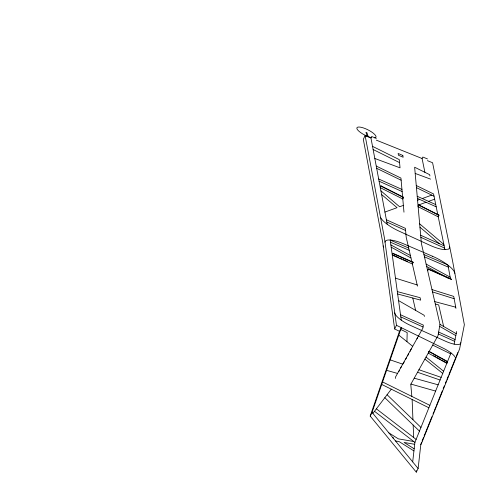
<?xml version="1.0" encoding="UTF-8"?>
<svg xmlns="http://www.w3.org/2000/svg" width="497" height="497" viewBox="0 0 497 497"><rect width="100%" height="100%" fill="white"/><g stroke="black" fill="none" stroke-linecap="round" stroke-linejoin="round"><path stroke-width="0.75" d="M406.95 341.681L407.18 332.599L400.712 329.43M412.69 461.887L414.914 442.398L450.996 352.951M370.203 416.082L372.029 412.429L401.321 327.685L399.501 331.337L370.203 416.082L416.293 472.15L416.461 470.653M416.293 472.15L418.12 468.497L420.723 445.306L459.613 348.9L464.36 324.74L452.562 260.888L432.576 162.73L427.395 160.649M429.917 175.95L429.656 174.671L414.641 167.228L421.413 243.611L439.988 324.373L438.025 335.599L410.777 384.33L411.845 396.426M454.146 344.141L456.631 331.511M383.199 245.872L383.361 247.028M385.02 242.219L385.181 241.486A21.613 6.212 26.5 0 1 389.474 239.976L391.332 240.119A21.613 6.212 26.5 0 1 403.527 243.791L432.576 256.284M447.66 361.574L447.542 361.866L428.973 351.627L428.246 353.087L446.815 363.326L447.66 361.574L429.122 351.354L428.395 352.814M420.636 444.66L421.506 442.51M422.083 441.081L423.525 437.497M424.103 436.062L431.912 416.716M433.067 413.852L433.931 411.702M434.508 410.267L435.956 406.689M436.534 405.254L442.318 390.928M443.181 388.778L444.337 385.908M445.492 383.044L446.362 380.895M446.94 379.459L448.387 375.881M448.965 374.446L455.836 357.411M456.395 356.026L457.793 352.553M387.225 224.277L370.948 137.98L365.121 135.638L363.301 139.29L382.678 242.064L394.643 328.958L399.501 331.337M370.948 137.98L371.681 136.513L376.335 138.383M380.248 187.307L380.982 185.847L403.502 197.191L402.806 199.005L380.323 187.68L380.982 185.847M424.898 172.31L422.083 158.512L422.817 157.052L427.476 158.928M403.502 197.191L402.775 198.651L403.974 212.176M392.99 253.296L392.313 255.123L412.355 263.982L413.082 262.522L412.995 262.143L392.99 253.296L392.263 254.756L398.47 257.502M418.114 206.373L418.841 204.913L438.901 215.021L438.248 216.86L418.145 206.733L418.841 204.913M412.995 262.143L412.268 263.603L417.443 286.123M438.901 215.021L438.168 216.481L444.927 249.656M394.643 328.958L396.463 325.305L384.498 238.411L365.121 135.638M427.569 270.368L428.296 268.908L451.543 279.184L451.611 279.556L428.383 269.287L428.296 268.908M427.656 270.753L428.383 269.287M400.706 367.91L401.309 366.693M410.068 351.36L411.28 348.925M416.933 338.886L417.542 337.668M398.737 371.694L399.489 370.346M403.117 363.854L404.229 361.872M405.701 359.232L406.44 357.915M407.546 355.933L408.658 353.951M418.12 468.497L372.893 413.405L391.307 389.176M384.92 212.076L397.06 207.678L381.609 194.526M403.371 205.391L399.607 206.758L380.919 190.842M417.567 200.248L419.766 199.452M422.27 198.545L431.756 195.11M418.008 205.193L426.066 202.273M428.569 201.366L434.645 199.167M393.034 437.944L393.382 438L392.767 437.615M413.777 441.516L398.389 438.863L388.89 432.893M395.506 440.951L399.054 441.572L413.92 450.922M414.666 444.299L404.086 442.448L414.163 448.785M397.339 291.621L420.108 297.691L420.667 300.126L397.668 293.994M434.751 301.598L455.718 307.189M435.31 304.034L438.689 304.934L443.641 326.473M438.143 384.821L414.218 378.18M386.579 370.327L397.538 373.44M410.92 384.075L435.614 391.089M395.488 278.158L417.176 284.949M431.986 289.589L453.724 296.392L455.942 308.395M432.527 291.932L454.152 298.703M390.195 359.859L402.725 364.164M418.934 369.737L441.15 377.366M417.523 372.265L440.081 380.019M376.248 166.073L400.942 178.075L402.645 197.228M374.819 158.493L400.029 167.824L399.302 159.624L372.526 146.348M415.188 173.434L430.564 179.125M376.322 140.135L422.083 158.512M390.207 240.094L408.689 248.046M423.941 254.607L447.319 264.659M390.549 242.275L409.205 250.302M424.463 256.862L448.319 267.125M393.046 253.663L413.082 262.522M399.849 258.111L401.918 259.03M403.297 259.639L407.434 261.465M378.683 178.988L401.955 189.425M417.213 196.272L435.751 204.59M379.099 181.206L402.141 191.544M417.405 198.39L436.204 206.827M386.374 219.767L405.415 228.365L406.211 237.274L411.938 262.186M420.673 235.249L444.15 245.847M386.79 221.985L405.608 230.478M420.86 237.367L444.604 248.084M432.502 256.253L435.279 257.514A23.558 6.772 26.5 0 1 445.654 263.453L449.779 266.603A23.558 6.772 26.5 0 1 454.867 273.344M400.526 314.756L423.369 325.119L422.829 328.213L395.469 377.136L395.587 378.447M438.646 332.046L455.059 339.494M400.824 316.924L423.04 327.001M438.317 333.934L454.693 341.364M416.262 185.53L433.583 193.954L437.869 214.996M376.67 168.315L401.135 180.212M416.449 187.661L434.043 196.222M396.463 325.305L443.026 348.093A15.904 4.572 26.5 0 1 450.58 352.621L452.077 353.802A15.904 4.572 26.5 0 1 455.575 357.983L455.699 358.61M432.713 345.092L450.63 353.858M373.123 149.516L399.569 162.625M382.566 381.938L429.868 405.341M381.702 384.429L428.886 407.77M381.05 186.22L403.533 197.545M418.872 205.267L438.975 215.394M390.909 244.928L410.41 255.539M426.128 264.093L450.176 277.177M391.226 247.208L410.963 257.949M426.681 266.498L447.99 278.096M433.695 355.734L435.676 356.827M437 357.56L440.311 359.387M441.634 360.114L446.933 363.034M398.575 300.61L424.152 315.284L424.419 316.446M439.988 324.373L456.203 333.68M439.646 326.336L455.824 335.618M376.378 408.82L416.119 439.41M374.496 411.292L414.914 442.398M398.762 335.084L412.703 346.322M426.022 357.057L443.622 371.24M424.91 359.058L442.74 373.427M419.661 223.83L443.864 244.437M419.959 227.172L439.329 243.673M387.082 394.736L420.953 427.426M384.827 397.699L419.462 431.129M372.029 412.429L372.893 413.405M380.54 217.438L382.156 219.792A21.501 6.181 26.5 0 0 386.983 224.11L389.095 225.601A21.501 6.181 26.5 0 0 398.992 231.105L428.346 244.549A21.514 6.181 26.5 0 0 443.902 249.606L448.511 249.183L449.704 247.779L449.692 246.773M368.184 136.594L366.929 132.687L365.972 132.308L367.233 136.209M412.777 298.02L415.622 310.395M390.195 240.032L401.265 320.143M447.946 265.125L450.499 278.935M412.131 399.482L412.945 419.698M413.162 425.047L413.666 437.522M394.748 312.868A18.047 5.187 26.5 0 0 410.907 325.61L445.343 341.153A16.979 4.877 26.5 0 0 453.071 343.912L454.755 344.272A16.979 4.877 26.5 0 0 460.831 342.706M374.781 137.917A10.63 3.057 26.5 0 0 369.731 130.792A10.63 3.057 26.5 0 0 356.983 127.667A10.63 3.057 26.5 0 0 366.457 135.88L368.948 136.88A10.63 3.057 26.5 0 0 371.265 137.582M402.8 155.437L398.122 153.467L398.488 155.275L403.173 157.245L402.8 155.437"/></g></svg>
